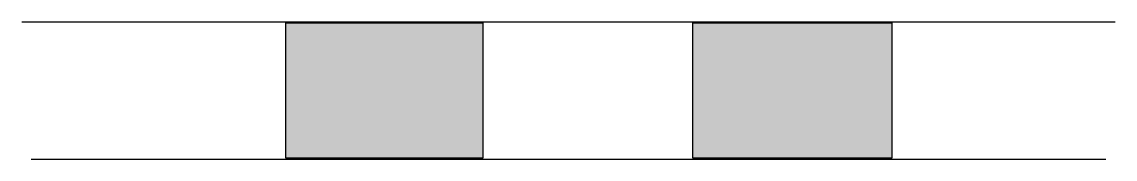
# Model space of a CAD drawing. Header units: millimetres. Extents: x -0.186 to 0.242, y -0.028 to 0.026.
import ezdxf

# ---------------------------------------------------------------- set-up
doc = ezdxf.new("R2010")
doc.units = ezdxf.units.MM

msp = doc.modelspace()

# ---------------------------------------------------------------- hatches: boundary and pattern name
h = msp.add_hatch(color=7)
h.paths.add_polyline_path([(0.07659, 0.02579), (0.15432, 0.02579), (0.15432, -0.02717), (0.07659, -0.02717)])
h.paths.add_polyline_path([(-0.08242, 0.02579), (-0.00539, 0.02579), (-0.00539, -0.02717), (-0.08242, -0.02717)])

# ---------------------------------------------------------------- linework, layer by layer
for points in [[(-0.18559, 0.02621), (0.24164, 0.02621)], [(-0.18191, -0.02752), (0.23795, -0.02752)]]:
    msp.add_lwpolyline(points)
for points in [[(-0.08242, 0.02579), (-0.00539, 0.02579), (-0.00539, -0.02717), (-0.08242, -0.02717)], [(0.07659, 0.02579), (0.15432, 0.02579), (0.15432, -0.02717), (0.07659, -0.02717)]]:
    msp.add_lwpolyline(points, close=True)

doc.saveas('drawing.dxf')
